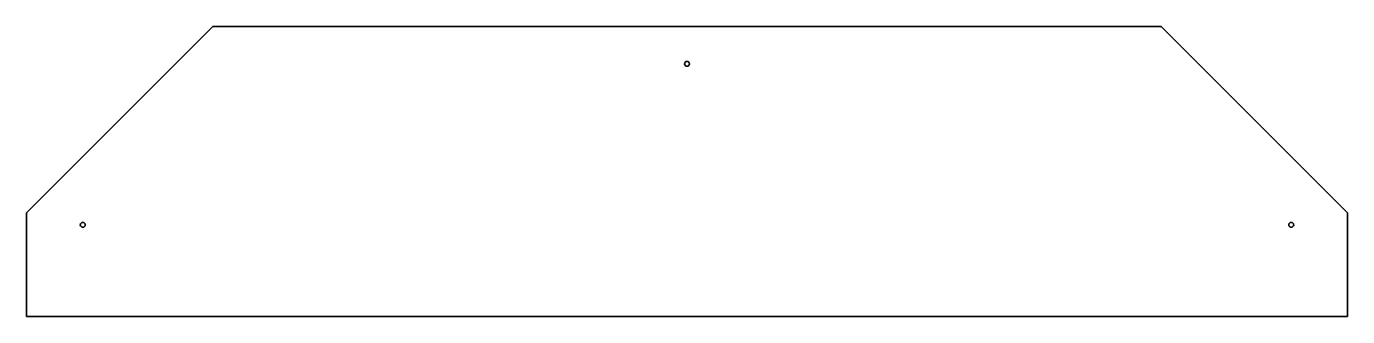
# Model space of a CAD drawing. Header units: inches. Extents: x 0 to 1771, y 0 to 389.
import ezdxf

# ---------------------------------------------------------------- set-up
doc = ezdxf.new("R2010")
doc.units = ezdxf.units.IN
doc.header["$MEASUREMENT"] = 0
doc.layers.add('SIMUMAK Visible (ISO)', color=7, linetype='Continuous', lineweight=35)

# ---------------------------------------------------------------- blocks, each defined once
blk = doc.blocks.new('ds')
at = {"layer": 'SIMUMAK Visible (ISO)'}
for p, q in [((0, 139), (250, 389)), ((250, 389), (1521, 389)), ((1521, 389), (1771, 139)), ((0, 0), (0, 139)), ((1771, 139), (1771, 0)), ((1771, 0), (0, 0))]:
    blk.add_line(p, q, dxfattribs=at)
for centre in [(885.5, 338.8), (75.5, 123), (1695.5, 123)]:
    blk.add_circle(centre, 3.3, dxfattribs=at)

msp = doc.modelspace()

# ---------------------------------------------------------------- block references
msp.add_blockref('ds', (0, 0))

doc.saveas('drawing.dxf')
